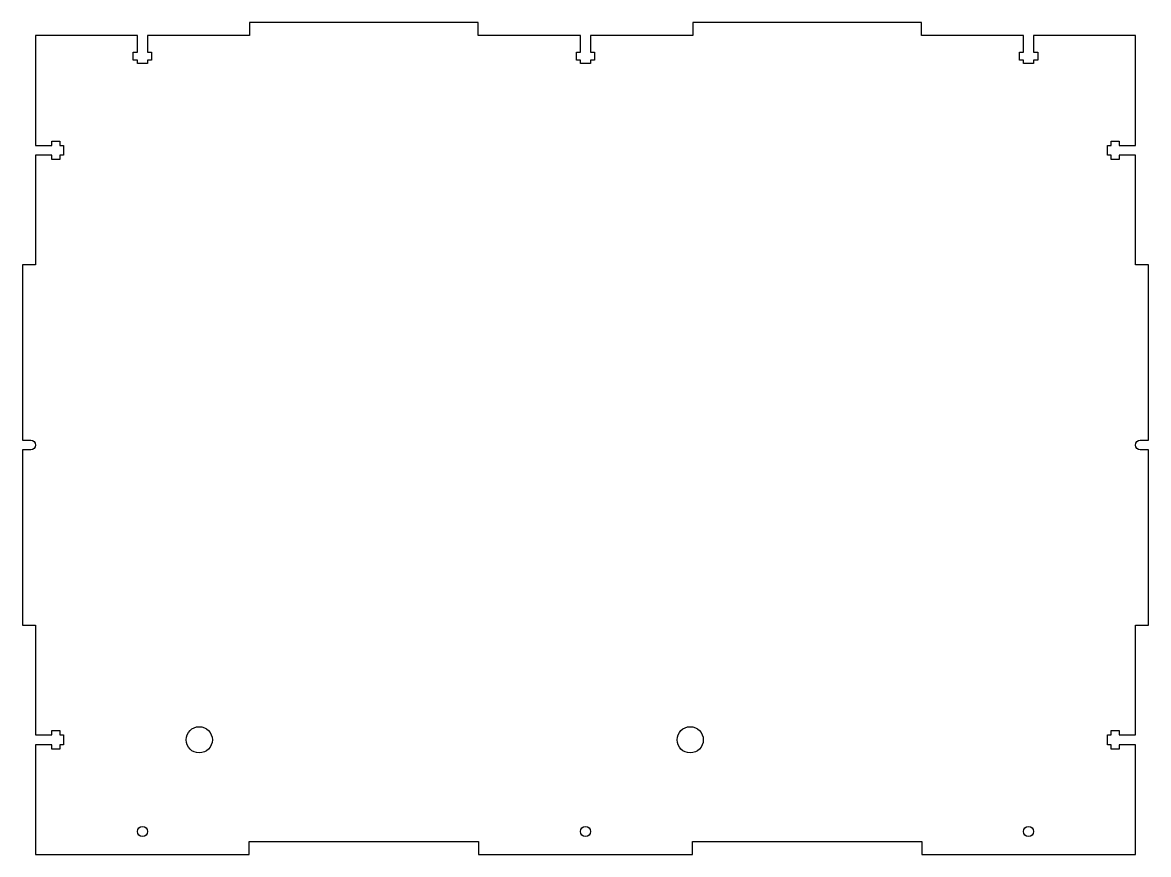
# Model space of a CAD drawing. Header units: millimetres. Extents: x -172 to 172, y 329 to 583.
import ezdxf

# ---------------------------------------------------------------- set-up
doc = ezdxf.new("R2010")
doc.units = ezdxf.units.MM

msp = doc.modelspace()

# ---------------------------------------------------------------- linework, layer by layer
msp.add_lwpolyline([(172, 452.5), (169.5, 452.5, -1), (169.5, 455.5), (172, 455.5), (172, 509), (168, 509), (168, 542.5), (163, 542.5), (163, 541.2), (160.55, 541.2), (160.55, 542.5), (159.5, 542.5), (159.5, 545.5), (160.55, 545.5), (160.55, 546.8), (163, 546.8), (163, 545.5), (168, 545.5), (168, 579), (136.85, 579), (136.85, 574), (138.15, 574), (138.15, 571.55), (136.85, 571.55), (136.85, 570.5), (133.85, 570.5), (133.85, 571.55), (132.55, 571.55), (132.55, 574), (133.85, 574), (133.85, 579), (102.7, 579), (102.7, 583), (32.8, 583), (32.8, 579), (1.5, 579), (1.5, 574), (2.8, 574), (2.8, 571.55), (1.5, 571.55), (1.5, 570.5), (-1.5, 570.5), (-1.5, 571.55), (-2.8, 571.55), (-2.8, 574), (-1.5, 574), (-1.5, 579), (-32.8, 579), (-32.8, 583), (-102.7, 583), (-102.7, 579), (-133.85, 579), (-133.85, 574), (-132.55, 574), (-132.55, 571.55), (-133.85, 571.55), (-133.85, 570.5), (-136.85, 570.5), (-136.85, 571.55), (-138.15, 571.55), (-138.15, 574), (-136.85, 574), (-136.85, 579), (-168, 579), (-168, 545.5), (-163, 545.5), (-163, 546.8), (-160.55, 546.8), (-160.55, 545.5), (-159.5, 545.5), (-159.5, 542.5), (-160.55, 542.5), (-160.55, 541.2), (-163, 541.2), (-163, 542.5), (-168, 542.5), (-168, 509), (-172, 509), (-172, 455.5), (-169.5, 455.5, -1), (-169.5, 452.5), (-172, 452.5), (-172, 399), (-168, 399), (-168, 365.5), (-163, 365.5), (-163, 366.8), (-160.55, 366.8), (-160.55, 365.5), (-159.5, 365.5), (-159.5, 362.5), (-160.55, 362.5), (-160.55, 361.2), (-163, 361.2), (-163, 362.5), (-168, 362.5), (-168, 329), (-102.8, 329), (-102.8, 333), (-32.7, 333), (-32.7, 329), (32.7, 329), (32.7, 333), (102.8, 333), (102.8, 329), (168, 329), (168, 362.5), (163, 362.5), (163, 361.2), (160.55, 361.2), (160.55, 362.5), (159.5, 362.5), (159.5, 365.5), (160.55, 365.5), (160.55, 366.8), (163, 366.8), (163, 365.5), (168, 365.5), (168, 399), (172, 399)], format="xyb", close=True)
for centre, radius in [((-118, 364), 4), ((32, 364), 4), ((-135.35, 336), 1.55), ((0, 336), 1.55), ((135.35, 336), 1.55)]:
    msp.add_circle(centre, radius)

doc.saveas('drawing.dxf')
